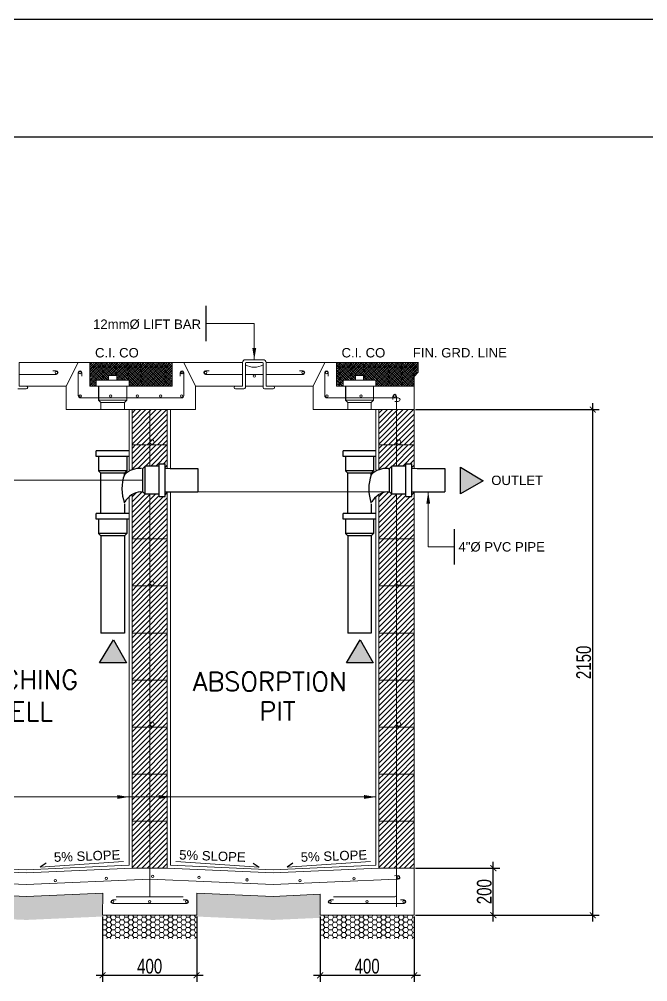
# Model space of a CAD drawing. Header units: millimetres. Extents: x -248340 to 456025, y 261499 to 1049645.
# Drawn here: x 308460 to 319156, y 478032 to 494404 of the extents above; entities that cross this region are included whole.
import ezdxf

# ---------------------------------------------------------------- set-up
doc = ezdxf.new("R2010")
doc.units = ezdxf.units.MM
doc.header["$LTSCALE"] = 8
doc.header["$MEASUREMENT"] = 0
doc.header["$PDMODE"] = 3
doc.header["$PDSIZE"] = 0.3125
doc.layers.get('0').update_dxf_attribs({"linetype": 'CONTINUOUS'})
doc.layers.get('DEFPOINTS').update_dxf_attribs({"color": 8, "linetype": 'CONTINUOUS'})
doc.layers.add('10. Rebar', color=10, linetype='CONTINUOUS', lineweight=25)
doc.layers.add('DIM', color=2, linetype='CONTINUOUS', lineweight=25)
doc.layers.add('line', color=7, linetype='CONTINUOUS')
doc.layers.add('TEXT', color=2, linetype='CONTINUOUS')
doc.layers.add('mv', color=30, linetype='CONTINUOUS', plot=False)
doc.styles.add('20SCALE@175CL', font='romans.shx', dxfattribs={"height": 0.08})
doc.styles.add('20scale@80cl', font='arial.ttf', dxfattribs={"height": 0.04})
doc.styles.add('EN-SCL-DIM', font='swisscl.ttf')
doc.styles.add('minnie1', font='ARIALN.TTF', dxfattribs={"height": 150})
doc.dimstyles.new('minnie1', dxfattribs={"dimtxt": 150, "dimasz": 200, "dimexe": 100, "dimexo": 100, "dimgap": 100, "dimtad": 1, "dimtoh": 1, "dimdec": 0, "dimzin": 1, "dimdsep": 32, "dimtxsty": 'minnie1', "dimblk": 'SMALL', "dimcen": 50, "dimclrd": 8, "dimclre": 8, "dimclrt": 256, "dimadec": 0, "dimazin": 0, "dimtfac": 1, "dimtdec": 0, "dimtix": 1, "dimtmove": 0, "dimatfit": 3, "dimfxl": 1, "dimlwd": 9, "dimlwe": 9, "dimarcsym": 0})
doc.dimstyles.new('SC50', dxfattribs={"dimscale": 0.5, "dimtxt": 250, "dimasz": 200, "dimexe": 220, "dimexo": 50, "dimgap": 50, "dimtad": 1, "dimdec": 0, "dimrnd": 1, "dimzin": 0, "dimdsep": 46, "dimlunit": 6, "dimtxsty": 'EN-SCL-DIM', "dimblk": 'ARCHTICK', "dimcen": 100, "dimdle": 220, "dimclrd": 1, "dimclre": 1, "dimclrt": 3, "dimadec": 0, "dimazin": 0, "dimtfac": 1, "dimtdec": 0, "dimtofl": 0, "dimtmove": 0, "dimatfit": 3, "dimldrblk": 'OPEN90', "dimfxl": 1, "dimtolj": 1, "dimtzin": 0, "dimarcsym": 1})
pattern_1 = [(45, (280241.974, 442239.7), (7e-15, 88.38835), [62.5, -62.5]), (45, (280225.4, 442256.274), (7e-15, 88.38835), [62.5, -62.5]), (45, (280208.83, 442272.847), (7e-15, 88.38835), [62.5, -62.5]), (135, (280208.83, 442283.895), (-88.38835, 7e-15), [62.5, -62.5]), (135, (280225.4, 442300.47), (-88.38835, 7e-15), [62.5, -62.5]), (135, (280241.974, 442317.04), (-88.38835, 7e-15), [62.5, -62.5])]

# ---------------------------------------------------------------- blocks, each defined once
blk = doc.blocks.new('_Small')
at = {"color": 0, "lineweight": -2}
blk.add_circle((0, 0), 0.25, dxfattribs=at)
blk = doc.blocks.new('_ArchTick')
at = {"color": 0, "linetype": 'ByBlock', "const_width": 0.15}
blk.add_lwpolyline([(-0.5, -0.5), (0.5, 0.5)], dxfattribs=at)
blk = doc.blocks.new('*D956')
at = {"layer": 'DEFPOINTS', "color": 0, "lineweight": 30, "ltscale": 1.25, "transparency": 16777216}
for p in [(309879, 479164), (311479, 479164), (311479, 478142)]:
    blk.add_point(p, dxfattribs=at)
at = {"layer": 'DIM', "color": 1, "lineweight": -2, "ltscale": 1.25, "transparency": 16777216}
for p, q in [((309879, 479139), (309879, 478032)), ((311479, 479139), (311479, 478032)), ((309769, 478142), (311589, 478142))]:
    blk.add_line(p, q, dxfattribs=at)
at = {"layer": 'DIM', "color": 1, "lineweight": -2, "ltscale": 1.25, "transparency": 16777216, "xscale": 100, "yscale": 100, "zscale": 100, "rotation": 180}
blk.add_blockref('_ArchTick', (309879, 478142), dxfattribs=at)
at = {"layer": 'DIM', "color": 1, "lineweight": -2, "ltscale": 1.25, "transparency": 16777216, "xscale": 100, "yscale": 100, "zscale": 100}
blk.add_blockref('_ArchTick', (311479, 478142), dxfattribs=at)
at = {"layer": 'DIM', "color": 3, "ltscale": 1.25, "transparency": 16777216, "insert": (310679, 478295), "char_height": 125, "attachment_point": 5, "style": 'EN-SCL-DIM'}
blk.add_mtext('\\A1;{\\H2x;400}', dxfattribs=at)
blk = doc.blocks.new('_Open90')
at = {"color": 0, "linetype": 'ByBlock', "lineweight": -2}
for p, q in [((0, 0), (-1, 0)), ((-0.5, 0.5), (0, 0)), ((0, 0), (-0.5, -0.5))]:
    blk.add_line(p, q, dxfattribs=at)
blk = doc.blocks.new('*D957')
at = {"layer": 'DEFPOINTS', "color": 0, "lineweight": 30, "ltscale": 1.25, "transparency": 16777216}
for p in [(313580, 479164), (315180, 479164), (315180, 478142)]:
    blk.add_point(p, dxfattribs=at)
at = {"layer": 'DIM', "color": 1, "lineweight": -2, "ltscale": 1.25, "transparency": 16777216}
for p, q in [((313580, 479139), (313580, 478032)), ((315180, 479139), (315180, 478032)), ((313470, 478142), (315290, 478142))]:
    blk.add_line(p, q, dxfattribs=at)
at = {"layer": 'DIM', "color": 1, "lineweight": -2, "ltscale": 1.25, "transparency": 16777216, "xscale": 100, "yscale": 100, "zscale": 100, "rotation": 180}
blk.add_blockref('_ArchTick', (313580, 478142), dxfattribs=at)
at = {"layer": 'DIM', "color": 1, "lineweight": -2, "ltscale": 1.25, "transparency": 16777216, "xscale": 100, "yscale": 100, "zscale": 100}
blk.add_blockref('_ArchTick', (315180, 478142), dxfattribs=at)
at = {"layer": 'DIM', "color": 3, "ltscale": 1.25, "transparency": 16777216, "insert": (314380, 478295), "char_height": 125, "attachment_point": 5, "style": 'EN-SCL-DIM'}
blk.add_mtext('\\A1;{\\H2x;400}', dxfattribs=at)
blk = doc.blocks.new('*D966')
at = {"layer": 'DEFPOINTS', "color": 0, "lineweight": 30, "ltscale": 1.25, "transparency": 16777216}
for p in [(315180, 479964), (316527, 479964), (315180, 479164)]:
    blk.add_point(p, dxfattribs=at)
at = {"layer": 'DIM', "color": 1, "lineweight": -2, "ltscale": 1.25, "transparency": 16777216}
for p, q in [((316527, 479054), (316527, 480074)), ((315205, 479964), (316637, 479964)), ((315205, 479164), (316637, 479164))]:
    blk.add_line(p, q, dxfattribs=at)
at = {"layer": 'DIM', "color": 1, "lineweight": -2, "ltscale": 1.25, "transparency": 16777216, "xscale": 100, "yscale": 100, "zscale": 100}
for p, rotation in [((316527, 479964), 90), ((316527, 479164), 270)]:
    blk.add_blockref('_ArchTick', p, dxfattribs=dict(at, rotation=rotation))
at = {"layer": 'DIM', "color": 3, "ltscale": 1.25, "transparency": 16777216, "insert": (316374, 479564), "char_height": 125, "attachment_point": 5, "rotation": 90, "style": 'EN-SCL-DIM'}
blk.add_mtext('\\A1;{\\H2x;200}', dxfattribs=at)
blk = doc.blocks.new('*D958')
at = {"layer": 'DEFPOINTS', "color": 0, "lineweight": 30, "ltscale": 1.25, "transparency": 16777216}
for p in [(315180, 487764), (318219, 487764), (315180, 479164)]:
    blk.add_point(p, dxfattribs=at)
at = {"layer": 'DIM', "color": 1, "lineweight": -2, "ltscale": 1.25, "transparency": 16777216}
for p, q in [((315205, 487764), (318329, 487764)), ((318219, 479054), (318219, 487874)), ((315205, 479164), (318329, 479164))]:
    blk.add_line(p, q, dxfattribs=at)
at = {"layer": 'DIM', "color": 1, "lineweight": -2, "ltscale": 1.25, "transparency": 16777216, "xscale": 100, "yscale": 100, "zscale": 100}
for p, rotation in [((318219, 487764), 90), ((318219, 479164), 270)]:
    blk.add_blockref('_ArchTick', p, dxfattribs=dict(at, rotation=rotation))
at = {"layer": 'DIM', "color": 3, "ltscale": 1.25, "transparency": 16777216, "insert": (318066, 483464), "char_height": 125, "attachment_point": 5, "rotation": 90, "style": 'EN-SCL-DIM'}
blk.add_mtext('\\A1;{\\H2x;2150}', dxfattribs=at)

msp = doc.modelspace()

# ---------------------------------------------------------------- hatches: boundary and pattern name
at = {"lineweight": 9, "ltscale": 750}
h = msp.add_hatch(dxfattribs=at)
h.set_pattern_fill('EARTH', color=8, scale=250, angle=45)
h.set_pattern_definition(pattern_1)
h.paths.add_polyline_path([(311059.605, 488563.989), (309659.605, 488563.989), (309659.605, 488163.989), (309769.605, 488163.989), (309769.605, 488263.989), (309979.605, 488263.989), (309979.605, 488343.989), (310119.605, 488343.989), (310119.605, 488263.989), (310329.605, 488263.989), (310329.605, 488163.989), (311059.605, 488163.989)])
h = msp.add_hatch(dxfattribs=at)
h.set_pattern_fill('EARTH', color=8, scale=250, angle=45)
h.set_pattern_definition(pattern_1)
h.paths.add_polyline_path([(315179.605, 488327.916), (315246.179, 488402.468), (315246.179, 488563.989), (313859.605, 488563.989), (313859.605, 488163.989), (313969.605, 488163.989), (313969.605, 488263.989), (314179.605, 488263.989), (314179.605, 488343.989), (314319.605, 488343.989), (314319.605, 488263.989), (314529.605, 488263.989), (314529.605, 488163.989), (315179.605, 488163.989)])
h = msp.add_hatch(dxfattribs=at)
h.set_pattern_fill('ANSI31', color=8, scale=500)
h.set_pattern_definition([(45, (-489245.7, 823516.18), (-44.194174, 44.194174), [])])
h.paths.add_polyline_path([(310979.605, 487763.989), (310379.605, 487763.989), (310379.605, 487163.989), (310979.605, 487163.989)])
h = msp.add_hatch(dxfattribs=at)
h.set_pattern_fill('ANSI31', color=8, scale=500)
h.set_pattern_definition([(45, (-485045.7, 823516.18), (-44.194174, 44.194174), [])])
h.paths.add_polyline_path([(315179.605, 487763.989), (314579.605, 487763.989), (314579.605, 487163.989), (315179.605, 487163.989)])
h = msp.add_hatch(dxfattribs=at)
h.set_pattern_fill('ANSI31', color=8, scale=500)
h.set_pattern_definition([(45, (-489245.7, 822916.18), (-44.194174, 44.194174), [])])
edge = h.paths.add_edge_path()
edge.add_arc((310513.255, 486390.015), 374.948, 85.8687742, 110.8823641)
edge.add_line((310379.605, 486740.334), (310379.605, 487163.989))
edge.add_line((310379.605, 487163.989), (310979.605, 487163.989))
edge.add_line((310979.605, 487163.989), (310979.605, 486763.989))
edge.add_line((310979.605, 486763.989), (310940.267, 486763.989))
edge.add_line((310940.267, 486763.989), (310940.267, 486843.989))
edge.add_line((310940.267, 486843.989), (310840.267, 486843.989))
edge.add_line((310840.267, 486843.989), (310840.267, 486803.989))
edge.add_line((310840.267, 486803.989), (310600.267, 486803.989))
edge.add_line((310600.267, 486803.989), (310560.267, 486763.989))
edge.add_line((310560.267, 486763.989), (310540.267, 486763.989))
h = msp.add_hatch(dxfattribs=at)
h.set_pattern_fill('ANSI31', color=8, scale=500)
h.set_pattern_definition([(45, (-485045.7, 822916.18), (-44.194174, 44.194174), [])])
edge = h.paths.add_edge_path()
edge.add_arc((314713.255, 486390.015), 374.948, 85.8687742, 110.8823641)
edge.add_line((314579.605, 486740.334), (314579.605, 487163.989))
edge.add_line((314579.605, 487163.989), (315179.605, 487163.989))
edge.add_line((315179.605, 487163.989), (315179.605, 486763.989))
edge.add_line((315179.605, 486763.989), (315140.267, 486763.989))
edge.add_line((315140.267, 486763.989), (315140.267, 486843.989))
edge.add_line((315140.267, 486843.989), (315040.267, 486843.989))
edge.add_line((315040.267, 486843.989), (315040.267, 486803.989))
edge.add_line((315040.267, 486803.989), (314800.267, 486803.989))
edge.add_line((314800.267, 486803.989), (314760.267, 486763.989))
edge.add_line((314760.267, 486763.989), (314740.267, 486763.989))
at = {"ltscale": 1.25}
h = msp.add_hatch(color=5, dxfattribs=at)
h.dxf.hatch_style = 1
h.paths.add_polyline_path([(316357.012, 486551.589), (315967.006, 486785.566), (315967.006, 486328.776)])
at = {"lineweight": 9, "ltscale": 750}
h = msp.add_hatch(dxfattribs=at)
h.set_pattern_fill('ANSI31', color=8, scale=500)
h.set_pattern_definition([(45, (-489245.7, 821916.18), (-44.194174, 44.194174), [])])
edge = h.paths.add_edge_path()
edge.add_arc((310548.866, 486035.785), 329.201, 94.4619785, 120.9411819)
edge.add_line((310379.605, 486318.14), (310379.605, 485563.989))
edge.add_line((310379.605, 485563.989), (310979.605, 485563.989))
edge.add_line((310979.605, 485563.989), (310979.605, 486363.989))
edge.add_line((310979.605, 486363.989), (310940.267, 486363.989))
edge.add_line((310940.267, 486363.989), (310940.267, 486283.989))
edge.add_line((310940.267, 486283.989), (310840.267, 486283.989))
edge.add_line((310840.267, 486283.989), (310840.267, 486323.989))
edge.add_line((310840.267, 486323.989), (310600.267, 486323.989))
edge.add_line((310600.267, 486323.989), (310600.267, 486363.989))
edge.add_line((310600.267, 486363.989), (310523.255, 486363.989))
h = msp.add_hatch(dxfattribs=at)
h.set_pattern_fill('ANSI31', color=8, scale=500)
h.set_pattern_definition([(45, (-485045.7, 821916.18), (-44.194174, 44.194174), [])])
edge = h.paths.add_edge_path()
edge.add_arc((314748.866, 486035.785), 329.201, 94.4619785, 120.9411819)
edge.add_line((314579.605, 486318.14), (314579.605, 485563.989))
edge.add_line((314579.605, 485563.989), (315179.605, 485563.989))
edge.add_line((315179.605, 485563.989), (315179.605, 486363.989))
edge.add_line((315179.605, 486363.989), (315140.267, 486363.989))
edge.add_line((315140.267, 486363.989), (315140.267, 486283.989))
edge.add_line((315140.267, 486283.989), (315040.267, 486283.989))
edge.add_line((315040.267, 486283.989), (315040.267, 486323.989))
edge.add_line((315040.267, 486323.989), (314800.267, 486323.989))
edge.add_line((314800.267, 486323.989), (314800.267, 486363.989))
edge.add_line((314800.267, 486363.989), (314723.255, 486363.989))
h = msp.add_hatch(dxfattribs=at)
h.set_pattern_fill('ANSI31', color=8, scale=500)
h.set_pattern_definition([(45, (-489245.7, 821116.18), (-44.194174, 44.194174), [])])
h.paths.add_polyline_path([(310979.605, 485563.989), (310379.605, 485563.989), (310379.605, 484763.989), (310979.605, 484763.989)])
h = msp.add_hatch(dxfattribs=at)
h.set_pattern_fill('ANSI31', color=8, scale=500)
h.set_pattern_definition([(45, (-485045.7, 821116.18), (-44.194174, 44.194174), [])])
h.paths.add_polyline_path([(315179.605, 485563.989), (314579.605, 485563.989), (314579.605, 484763.989), (315179.605, 484763.989)])
h = msp.add_hatch(dxfattribs=at)
h.set_pattern_fill('ANSI31', color=8, scale=500)
h.set_pattern_definition([(45, (-489245.7, 820316.18), (-44.194174, 44.194174), [])])
h.paths.add_polyline_path([(310979.605, 484763.989), (310379.605, 484763.989), (310379.605, 483963.989), (310979.605, 483963.989)])
h = msp.add_hatch(dxfattribs=at)
h.set_pattern_fill('ANSI31', color=8, scale=500)
h.set_pattern_definition([(45, (-485045.7, 820316.18), (-44.194174, 44.194174), [])])
h.paths.add_polyline_path([(315179.605, 484763.989), (314579.605, 484763.989), (314579.605, 483963.989), (315179.605, 483963.989)])
at = {"ltscale": 1.25}
h = msp.add_hatch(color=5, dxfattribs=at)
h.dxf.hatch_style = 1
h.paths.add_polyline_path([(310061.662, 483847.133), (309827.685, 483457.127), (310284.475, 483457.127)])
at = {"lineweight": 9, "ltscale": 750}
h = msp.add_hatch(dxfattribs=at)
h.set_pattern_fill('ANSI31', color=8, scale=500)
h.set_pattern_definition([(45, (-489245.7, 819516.18), (-44.194174, 44.194174), [])])
h.paths.add_polyline_path([(310979.605, 483963.989), (310379.605, 483963.989), (310379.605, 483163.989), (310979.605, 483163.989)])
at = {"ltscale": 1.25}
h = msp.add_hatch(color=5, dxfattribs=at)
h.dxf.hatch_style = 1
h.paths.add_polyline_path([(314261.662, 483847.133), (314027.685, 483457.127), (314484.475, 483457.127)])
at = {"lineweight": 9, "ltscale": 750}
h = msp.add_hatch(dxfattribs=at)
h.set_pattern_fill('ANSI31', color=8, scale=500)
h.set_pattern_definition([(45, (-485045.7, 819516.18), (-44.194174, 44.194174), [])])
h.paths.add_polyline_path([(315179.605, 483963.989), (314579.605, 483963.989), (314579.605, 483163.989), (315179.605, 483163.989)])
h = msp.add_hatch(dxfattribs=at)
h.set_pattern_fill('ANSI31', color=8, scale=500)
h.set_pattern_definition([(45, (-489245.7, 818716.18), (-44.194174, 44.194174), [])])
h.paths.add_polyline_path([(310979.605, 483163.989), (310379.605, 483163.989), (310379.605, 482363.989), (310979.605, 482363.989)])
h = msp.add_hatch(dxfattribs=at)
h.set_pattern_fill('ANSI31', color=8, scale=500)
h.set_pattern_definition([(45, (-485045.7, 818716.18), (-44.194174, 44.194174), [])])
h.paths.add_polyline_path([(315179.605, 483163.989), (314579.605, 483163.989), (314579.605, 482363.989), (315179.605, 482363.989)])
h = msp.add_hatch(dxfattribs=at)
h.set_pattern_fill('ANSI31', color=8, scale=500)
h.set_pattern_definition([(45, (-489245.7, 817916.18), (-44.194174, 44.194174), [])])
h.paths.add_polyline_path([(310979.605, 482363.989), (310379.605, 482363.989), (310379.605, 481563.989), (310979.605, 481563.989)])
h = msp.add_hatch(dxfattribs=at)
h.set_pattern_fill('ANSI31', color=8, scale=500)
h.set_pattern_definition([(45, (-485045.7, 817916.18), (-44.194174, 44.194174), [])])
h.paths.add_polyline_path([(315179.605, 482363.989), (314579.605, 482363.989), (314579.605, 481563.989), (315179.605, 481563.989)])
h = msp.add_hatch(dxfattribs=at)
h.set_pattern_fill('ANSI31', color=8, scale=500)
h.set_pattern_definition([(45, (-489245.7, 817116.18), (-44.194174, 44.194174), [])])
h.paths.add_polyline_path([(310979.605, 481563.989), (310379.605, 481563.989), (310379.605, 480763.989), (310979.605, 480763.989)])
h = msp.add_hatch(dxfattribs=at)
h.set_pattern_fill('ANSI31', color=8, scale=500)
h.set_pattern_definition([(45, (-485045.7, 817116.18), (-44.194174, 44.194174), [])])
h.paths.add_polyline_path([(315179.605, 481563.989), (314579.605, 481563.989), (314579.605, 480763.989), (315179.605, 480763.989)])
h = msp.add_hatch(dxfattribs=at)
h.set_pattern_fill('ANSI31', color=8, scale=500)
h.set_pattern_definition([(45, (-489245.7, 816316.18), (-44.194174, 44.194174), [])])
h.paths.add_polyline_path([(310979.605, 480763.989), (310379.605, 480763.989), (310379.605, 479963.989), (310979.605, 479963.989)])
h = msp.add_hatch(dxfattribs=at)
h.set_pattern_fill('ANSI31', color=8, scale=500)
h.set_pattern_definition([(45, (-485045.7, 816316.18), (-44.194174, 44.194174), [])])
h.paths.add_polyline_path([(315179.605, 480763.989), (314579.605, 480763.989), (314579.605, 479963.989), (315179.605, 479963.989)])
h = msp.add_hatch(dxfattribs=at)
h.set_pattern_fill('HONEY', color=8, scale=400)
h.set_pattern_definition([(0, (-494666.284, 816316.182), (75, 43.3012702), [50, -100]), (120, (-494666.284, 816316.182), (-75, 43.3012702), [50, -100]), (60, (-494666.284, 816316.182), (2e-14, 86.6025404), [-100, 50])])
h.paths.add_polyline_path([(305679.605, 479550.513), (303179.605, 479483.846), (301179.605, 479537.18), (301179.605, 479137.038), (303179.605, 479083.704), (305679.605, 479150.371)])
h.paths.add_polyline_path([(309879.605, 479541.372), (308579.605, 479483.594), (307279.605, 479541.372), (307279.605, 479140.977), (308579.605, 479083.199), (309878.662, 479140.935)])
h.paths.add_polyline_path([(313579.605, 479519.149), (312779.605, 479483.594), (311479.605, 479541.372), (311479.605, 479140.977), (312779.605, 479083.199), (313579.605, 479118.754)])
h = msp.add_hatch(dxfattribs=at)
h.set_pattern_fill('HONEY', color=8, scale=400)
h.set_pattern_definition([(0, (-484366.284, 816316.182), (75, 43.3012702), [50, -100]), (120, (-484366.284, 816316.182), (-75, 43.3012702), [50, -100]), (60, (-484366.284, 816316.182), (2e-14, 86.6025404), [-100, 50])])
h.paths.add_polyline_path([(311479.605, 479163.989), (309879.605, 479163.989), (309879.605, 478763.989), (311479.605, 478763.989)])
h = msp.add_hatch(dxfattribs=at)
h.set_pattern_fill('HONEY', color=8, scale=400)
h.set_pattern_definition([(0, (-480666.284, 816316.182), (75, 43.3012702), [50, -100]), (120, (-480666.284, 816316.182), (-75, 43.3012702), [50, -100]), (60, (-480666.284, 816316.182), (2e-14, 86.6025404), [-100, 50])])
h.paths.add_polyline_path([(315179.605, 479163.989), (313579.605, 479163.989), (313579.605, 478763.989), (315179.605, 478763.989)])

# ---------------------------------------------------------------- linework, layer by layer
at = {"color": 7, "lineweight": 13, "ltscale": 750}
for p, q in [((308459.605, 488563.989), (308459.605, 488163.989)), ((312259.605, 488563.989), (312259.605, 488163.989)), ((312307.605, 488611.989), (312611.605, 488611.989)), ((312307.605, 488551.989), (312307.605, 488139.989)), ((312319.605, 488563.989), (312599.605, 488563.989)), ((312611.605, 488551.989), (312611.605, 488139.989)), ((312659.605, 488563.989), (312659.605, 488163.989)), ((308435.605, 488115.989), (308579.605, 488115.989)), ((308459.605, 488163.989), (308579.605, 488163.989)), ((312139.605, 488163.989), (312259.605, 488163.989)), ((312139.605, 488115.989), (312283.605, 488115.989)), ((312307.605, 488163.989), (312611.605, 488163.989)), ((312635.605, 488115.989), (312779.605, 488115.989)), ((312659.605, 488163.989), (312779.605, 488163.989)), ((310327.605, 486740.334), (310327.605, 487763.989)), ((310379.605, 487763.989), (310979.605, 487763.989)), ((311031.605, 486763.989), (311031.605, 487763.989)), ((314527.605, 486740.334), (314527.605, 487763.989)), ((314579.605, 487763.989), (315179.605, 487763.989)), ((310379.605, 487163.989), (310979.605, 487163.989)), ((314579.605, 487163.989), (315179.605, 487163.989)), ((310379.605, 485563.989), (310979.605, 485563.989)), ((314579.605, 485563.989), (315179.605, 485563.989)), ((310379.605, 484763.989), (310979.605, 484763.989)), ((314579.605, 484763.989), (315179.605, 484763.989)), ((310379.605, 483963.989), (310979.605, 483963.989)), ((314579.605, 483963.989), (315179.605, 483963.989)), ((310379.605, 483163.989), (310979.605, 483163.989)), ((314579.605, 483163.989), (315179.605, 483163.989)), ((310379.605, 482363.989), (310979.605, 482363.989)), ((314579.605, 482363.989), (315179.605, 482363.989)), ((310379.605, 481563.989), (310979.605, 481563.989)), ((314579.605, 481563.989), (315179.605, 481563.989)), ((310379.605, 480763.989), (310979.605, 480763.989)), ((314579.605, 480763.989), (315179.605, 480763.989))]:
    msp.add_line(p, q, dxfattribs=at)
at = {"color": 1, "lineweight": 20, "ltscale": 750}
for p, q in [((309659.605, 488563.989), (311059.605, 488563.989)), ((313859.605, 488563.989), (315254.369, 488563.989)), ((312307.605, 488163.989), (312611.605, 488163.989)), ((315179.605, 486763.989), (315179.605, 488163.989)), ((310379.605, 486740.334), (310379.605, 487763.989)), ((310979.605, 486763.989), (310979.605, 487763.989)), ((314579.605, 486740.334), (314579.605, 487763.989)), ((307299.605, 486563.989), (310560.267, 486563.989)), ((310379.605, 479963.989), (310379.605, 486318.14)), ((310979.605, 479963.989), (310979.605, 486363.989)), ((311499.605, 486363.989), (314750.267, 486363.989)), ((314579.605, 479963.989), (314579.605, 486318.14)), ((315179.605, 479163.989), (315179.605, 486363.989)), ((310379.605, 479963.989), (310979.605, 479963.989)), ((314579.605, 479963.989), (315179.605, 479963.989)), ((307279.605, 479541.372), (308579.605, 479483.594)), ((308579.605, 479483.594), (309879.605, 479541.372)), ((309879.605, 479541.372), (309878.716, 479163.989)), ((311479.605, 479163.989), (311479.605, 479541.372)), ((311479.605, 479541.372), (312779.605, 479483.594)), ((312779.605, 479483.594), (313579.605, 479519.149)), ((313579.605, 479519.149), (313579.605, 479163.989)), ((309878.716, 479163.989), (311479.605, 479163.989)), ((313579.605, 479163.989), (315179.605, 479163.989))]:
    msp.add_line(p, q, dxfattribs=at)
at = {"color": 1, "ltscale": 1.25}
for p, q in [((309769.605, 486963.989), (309769.605, 487063.989)), ((310329.605, 487063.989), (309769.605, 487063.989)), ((310329.605, 486963.989), (309769.605, 486963.989)), ((309809.605, 486963.989), (309809.605, 486723.989)), ((310289.605, 486963.989), (310289.605, 486723.989)), ((313969.605, 486963.989), (313969.605, 487063.989)), ((314529.605, 487063.989), (313969.605, 487063.989)), ((314529.605, 486963.989), (313969.605, 486963.989)), ((314009.605, 486963.989), (314009.605, 486723.989)), ((314489.605, 486963.989), (314489.605, 486723.989)), ((310600.267, 486803.989), (310560.267, 486763.989)), ((310560.267, 486363.989), (310560.267, 486763.989)), ((310600.267, 486323.989), (310600.267, 486803.989)), ((310840.267, 486803.989), (310600.267, 486803.989)), ((310840.267, 486283.989), (310840.267, 486843.989)), ((310840.267, 486843.989), (310940.267, 486843.989)), ((310940.267, 486283.989), (310940.267, 486843.989)), ((311029.605, 486763.989), (311499.605, 486763.989)), ((311499.605, 486763.989), (311499.605, 486363.989)), ((314740.267, 486763.989), (314760.267, 486763.989)), ((314800.267, 486803.989), (314760.267, 486763.989)), ((314760.267, 486363.989), (314760.267, 486763.989)), ((314800.267, 486323.989), (314800.267, 486803.989)), ((315040.267, 486803.989), (314800.267, 486803.989)), ((315040.267, 486283.989), (315040.267, 486843.989)), ((315040.267, 486843.989), (315140.267, 486843.989)), ((315140.267, 486283.989), (315140.267, 486843.989)), ((315229.605, 486763.989), (315699.605, 486763.989)), ((315699.605, 486763.989), (315699.605, 486363.989)), ((315967.006, 486785.566), (316357.012, 486551.589)), ((315967.006, 486328.776), (315967.006, 486785.566)), ((309809.605, 486723.989), (309849.605, 486683.989)), ((310289.605, 486723.989), (309809.605, 486723.989)), ((310249.605, 486683.989), (309849.605, 486683.989)), ((309849.605, 485997.77), (309849.605, 486683.989)), ((310289.605, 486723.989), (310249.605, 486683.989)), ((310249.605, 486656.613), (310249.605, 486683.989)), ((314009.605, 486723.989), (314049.605, 486683.989)), ((314489.605, 486723.989), (314009.605, 486723.989)), ((314449.605, 486683.989), (314049.605, 486683.989)), ((314049.605, 485997.77), (314049.605, 486683.989)), ((314489.605, 486723.989), (314449.605, 486683.989)), ((314449.605, 486656.613), (314449.605, 486683.989)), ((316357.012, 486551.589), (315967.006, 486328.776)), ((310523.255, 486363.989), (310560.267, 486363.989)), ((310540.267, 486363.989), (310560.267, 486363.989)), ((310600.267, 486323.989), (310560.267, 486363.989)), ((310840.267, 486323.989), (310600.267, 486323.989)), ((310840.267, 486283.989), (310940.267, 486283.989)), ((310940.267, 486363.989), (311499.605, 486363.989)), ((314723.255, 486363.989), (314760.267, 486363.989)), ((314740.267, 486363.989), (314760.267, 486363.989)), ((314800.267, 486323.989), (314760.267, 486363.989)), ((315040.267, 486323.989), (314800.267, 486323.989)), ((315040.267, 486283.989), (315140.267, 486283.989)), ((315140.267, 486363.989), (315699.605, 486363.989)), ((310249.605, 486154.215), (310249.605, 485997.77)), ((314449.605, 486154.215), (314449.605, 485997.77)), ((309769.605, 485897.77), (309769.605, 485997.77)), ((310329.605, 485997.77), (309769.605, 485997.77)), ((313969.605, 485897.77), (313969.605, 485997.77)), ((314529.605, 485997.77), (313969.605, 485997.77)), ((310329.605, 485897.77), (309769.605, 485897.77)), ((309809.605, 485897.77), (309809.605, 485657.77)), ((310289.605, 485897.77), (310289.605, 485657.77)), ((310289.605, 485897.77), (310289.605, 485657.77)), ((314529.605, 485897.77), (313969.605, 485897.77)), ((314009.605, 485897.77), (314009.605, 485657.77)), ((314489.605, 485897.77), (314489.605, 485657.77)), ((314489.605, 485897.77), (314489.605, 485657.77)), ((309809.605, 485657.77), (309849.605, 485617.77)), ((310289.605, 485657.77), (309809.605, 485657.77)), ((310249.605, 485617.77), (309849.605, 485617.77)), ((309849.605, 485617.77), (309849.605, 483963.989)), ((310289.605, 485657.77), (310249.605, 485617.77)), ((310249.605, 485617.77), (310249.605, 483963.989)), ((314009.605, 485657.77), (314049.605, 485617.77)), ((314489.605, 485657.77), (314009.605, 485657.77)), ((314449.605, 485617.77), (314049.605, 485617.77)), ((314049.605, 485617.77), (314049.605, 483963.989)), ((314489.605, 485657.77), (314449.605, 485617.77)), ((314449.605, 485617.77), (314449.605, 483963.989)), ((309827.685, 483457.127), (310061.662, 483847.133)), ((310249.605, 483963.989), (309849.605, 483963.989)), ((310061.662, 483847.133), (310284.475, 483457.127)), ((314027.685, 483457.127), (314261.662, 483847.133)), ((314449.605, 483963.989), (314049.605, 483963.989)), ((314261.662, 483847.133), (314484.475, 483457.127)), ((310284.475, 483457.127), (309827.685, 483457.127)), ((314484.475, 483457.127), (314027.685, 483457.127))]:
    msp.add_line(p, q, dxfattribs=at)
at = {"color": 1, "lineweight": 20, "ltscale": 750}
for points in [[(308579.605, 488163.989), (309259.605, 488163.989), (309459.605, 488563.989), (308459.605, 488563.989)], [(309659.605, 488163.989), (309659.605, 488563.989), (309459.605, 488563.989), (309259.605, 488163.989), (309259.605, 487763.989), (311459.605, 487763.989), (311459.605, 488163.989), (311259.605, 488563.989), (311059.605, 488563.989), (311059.605, 488163.989), (309659.605, 488163.989)], [(311259.605, 488563.989), (311459.605, 488163.989), (312139.605, 488163.989)], [(312259.605, 488563.989), (311259.605, 488563.989)], [(313459.605, 488163.989), (312779.605, 488163.989), (313459.605, 488163.989), (313659.605, 488563.989), (312659.605, 488563.989)], [(313859.605, 488163.989), (313859.605, 488563.989), (313659.605, 488563.989), (313459.605, 488163.989), (313459.605, 487763.989), (315179.605, 487763.989), (315179.605, 488163.989), (313859.605, 488163.989)], [(306779.605, 479963.989), (308579.605, 479883.989), (310379.605, 479963.989)], [(310979.605, 479963.989), (312779.605, 479883.989), (314579.605, 479963.989)]]:
    msp.add_lwpolyline(points, dxfattribs=at)
at = {"color": 8, "lineweight": 9, "ltscale": 750}
msp.add_lwpolyline([(315246.179, 488563.989), (315246.179, 488402.468), (315179.605, 488327.916), (315179.605, 488164.806)], dxfattribs=at)
at = {"color": 7, "lineweight": 13, "ltscale": 750}
for points in [[(306831.605, 486563.989), (306831.605, 480013.729), (308579.605, 479936.04), (310327.605, 480013.729), (310327.605, 486279.541)], [(311031.605, 486363.989), (311031.605, 480013.729), (312779.605, 479936.04), (314527.605, 480013.729), (314527.605, 486279.541)]]:
    msp.add_lwpolyline(points, dxfattribs=at)
for centre, radius, start, end in [((312307.605, 488563.989), 48, 90, 180), ((312319.605, 488551.989), 12, 90, 180), ((312599.605, 488551.989), 12, 0, 90), ((312611.605, 488563.989), 48, 0, 90), ((308579.605, 488139.989), 24, 270, 90), ((312139.605, 488139.989), 24, 90, 270), ((312283.605, 488139.989), 24, 270, 0), ((312635.605, 488139.989), 24, 180, 270), ((312779.605, 488139.989), 24, 270, 90)]:
    msp.add_arc(centre, radius, start, end, dxfattribs=at)
at = {"color": 1, "lineweight": 20, "ltscale": 750}
msp.add_arc((312459.605, 488773.989), 290, 238.3897727, 301.6102273, dxfattribs=at)
at = {"color": 1, "ltscale": 1.25}
for centre, radius, start, end in [((310513.255, 486390.015), 374.948, 85.8687742, 134.6815249), ((314713.255, 486390.015), 374.948, 85.8687742, 134.6815249), ((310933.711, 486418.676), 725.596, 160.8574893, 199.721663), ((315133.711, 486418.676), 725.596, 160.8574893, 199.721663), ((310548.866, 486035.785), 329.201, 94.4619785, 151.6251355), ((314748.866, 486035.785), 329.201, 94.4619785, 151.6251355)]:
    msp.add_arc(centre, radius, start, end, dxfattribs=at)
at = {"layer": '10. Rebar'}
for p, q in [((311635.324, 489527.766), (311635.324, 488926.139)), ((315859.29, 485730.04), (315859.29, 485128.413))]:
    msp.add_line(p, q, dxfattribs=at)
at = {"layer": 'line', "color": 30, "lineweight": 13}
for p, q in [((309769.605, 488163.989), (309769.605, 488263.989)), ((309769.605, 488263.989), (310329.605, 488263.989)), ((310329.605, 488163.989), (310329.605, 488263.989)), ((313969.605, 488163.989), (313969.605, 488263.989)), ((313969.605, 488263.989), (314529.605, 488263.989)), ((314529.605, 488163.989), (314529.605, 488263.989)), ((309769.605, 488163.989), (310329.605, 488163.989)), ((309809.605, 488163.989), (309809.605, 487923.989)), ((310289.605, 488163.989), (310289.605, 487923.989)), ((313969.605, 488163.989), (314529.605, 488163.989)), ((314009.605, 488163.989), (314009.605, 487923.989)), ((314489.605, 488163.989), (314489.605, 487923.989)), ((309809.605, 487923.989), (309849.605, 487883.989)), ((309809.605, 487923.989), (310289.605, 487923.989)), ((310289.605, 487923.989), (310249.605, 487883.989)), ((314009.605, 487923.989), (314049.605, 487883.989)), ((314009.605, 487923.989), (314489.605, 487923.989)), ((314489.605, 487923.989), (314449.605, 487883.989)), ((309849.605, 487763.989), (309849.605, 487883.989)), ((309849.605, 487883.989), (310249.605, 487883.989)), ((310249.605, 487763.989), (310249.605, 487883.989)), ((314049.605, 487763.989), (314049.605, 487883.989)), ((314049.605, 487883.989), (314449.605, 487883.989)), ((314449.605, 487763.989), (314449.605, 487883.989)), ((310329.605, 487063.989), (310329.605, 486963.989)), ((314529.605, 487063.989), (314529.605, 486963.989)), ((310940.267, 486763.989), (311029.605, 486763.989)), ((315140.267, 486763.989), (315229.605, 486763.989)), ((310329.605, 485897.77), (310329.605, 485997.77)), ((314529.605, 485897.77), (314529.605, 485997.77))]:
    msp.add_line(p, q, dxfattribs=at)
at = {"layer": 'line'}
for p, q in [((309809.605, 488163.989), (309809.605, 487923.989)), ((314009.605, 488163.989), (314009.605, 487923.989)), ((310840.267, 486323.989), (310600.267, 486323.989)), ((315040.267, 486323.989), (314800.267, 486323.989))]:
    msp.add_line(p, q, dxfattribs=at)
at = {"layer": 'line', "color": 30, "lineweight": 13}
for points in [[(310119.605, 488343.989), (310119.605, 488263.989), (309979.605, 488263.989), (309979.605, 488343.989)], [(314319.605, 488343.989), (314319.605, 488263.989), (314179.605, 488263.989), (314179.605, 488343.989)]]:
    msp.add_lwpolyline(points, close=True, dxfattribs=at)
at = {"layer": 'line', "color": 7}
for points in [[(308917.677, 480049.093), (308818.103, 479982.122)], [(312441.532, 480049.093), (312541.106, 479982.122)], [(313117.677, 480049.093), (313018.103, 479982.122)]]:
    msp.add_lwpolyline(points, dxfattribs=at)
at = {"layer": 'line', "color": 3}
msp.add_circle((311229.605, 488393.989), 20, dxfattribs=at)
at = {"layer": 'mv', "color": 6}
for p, q in [((289354.998, 494404.096), (373454.998, 494404.096)), ((291354.998, 492404.096), (370954.998, 492404.096))]:
    msp.add_line(p, q, dxfattribs=at)
at = {"layer": 'TEXT', "color": 150, "lineweight": 13}
for p, q in [((309463.782, 488393.989), (309463.782, 488003.989)), ((308459.605, 488363.989), (309089.605, 488363.989)), ((311259.605, 488363.989), (311259.605, 488003.989)), ((311629.605, 488363.989), (312259.605, 488363.989)), ((312307.605, 488363.989), (312611.605, 488363.989)), ((312659.605, 488363.989), (313289.605, 488363.989)), ((313659.605, 488003.989), (313659.605, 488363.989)), ((309503.782, 487963.989), (311219.605, 487963.989)), ((313699.605, 487963.989), (314879.605, 487963.989)), ((314819.605, 487993.989), (314819.605, 487933.989)), ((314909.605, 487903.989), (314849.605, 487903.989)), ((314879.605, 487993.989), (314879.605, 487963.989)), ((314879.605, 486803.989), (314879.605, 487963.989)), ((314909.605, 487963.989), (314879.605, 487963.989)), ((310679.605, 486803.989), (310679.605, 487764.029)), ((310679.605, 479474.029), (310679.605, 486323.989)), ((314879.605, 479304.029), (314879.605, 486323.989)), ((310109.605, 479474.029), (311249.605, 479474.029)), ((313809.605, 479474.029), (314849.605, 479474.029)), ((311279.605, 479364.029), (310079.605, 479364.029)), ((314979.605, 479364.029), (313779.605, 479364.029))]:
    msp.add_line(p, q, dxfattribs=at)
at = {"layer": 'TEXT', "color": 1, "lineweight": 9}
for p, q in [((308818.103, 479982.122), (310235.924, 480079.371)), ((312541.106, 479982.122), (311123.285, 480079.371)), ((313018.103, 479982.122), (314435.924, 480079.371))]:
    msp.add_line(p, q, dxfattribs=at)
at = {"layer": 'TEXT', "color": 150, "lineweight": 13}
for points in [[(309029.605, 488423.989), (309089.605, 488423.989, -1), (309089.605, 488363.989), (309059.605, 488363.989)], [(309523.782, 488333.989), (309523.782, 488393.989, 1), (309463.782, 488393.989), (309463.782, 488363.989)], [(311199.605, 488333.989), (311199.605, 488393.989, -1), (311259.605, 488393.989), (311259.605, 488363.989)], [(311689.605, 488423.989), (311629.605, 488423.989, 1), (311629.605, 488363.989), (311659.605, 488363.989)], [(313229.605, 488423.989), (313289.605, 488423.989, -1), (313289.605, 488363.989), (313259.605, 488363.989)], [(313719.605, 488333.989), (313719.605, 488393.989, 1), (313659.605, 488393.989), (313659.605, 488363.989)], [(314846.97, 479835.733), (314906.911, 479838.397, -1), (314909.575, 479778.457), (314879.605, 479777.125)], [(310109.605, 479424.029), (310049.605, 479424.029, 1), (310049.605, 479364.029), (310079.605, 479364.029)], [(311249.605, 479424.029), (311309.605, 479424.029, -1), (311309.605, 479364.029), (311279.605, 479364.029)], [(313809.605, 479424.029), (313749.605, 479424.029, 1), (313749.605, 479364.029), (313779.605, 479364.029)], [(314949.605, 479424.029), (315009.605, 479424.029, -1), (315009.605, 479364.029), (314979.605, 479364.029)]]:
    msp.add_lwpolyline(points, format="xyb", dxfattribs=at)
for points in [[(306479.605, 479777.125), (308579.605, 479683.791), (310679.605, 479777.125)], [(310679.605, 479777.125), (312779.605, 479683.791), (314879.605, 479777.125)]]:
    msp.add_lwpolyline(points, dxfattribs=at)
at = {"layer": 'TEXT', "color": 2, "lineweight": 13}
for centre, radius in [((309089.605, 488393.989), 20), ((309493.782, 488393.989), 20), ((311629.605, 488393.989), 20), ((313289.605, 488393.989), 20), ((313689.605, 488393.989), 20), ((312459.605, 488333.989), 20), ((309496.385, 487993.989), 20), ((310015.651, 487993.989), 20), ((310470.671, 487993.989), 20), ((310864.444, 487993.989), 20), ((311223.024, 487993.989), 20), ((313696.591, 487993.989), 20), ((314276.774, 487993.989), 20), ((314850.174, 487993.989), 20), ((310716.988, 487214.016), 36), ((314916.988, 487214.016), 36), ((310716.988, 484814.016), 36), ((314916.988, 484814.016), 36), ((310716.988, 482414.016), 36), ((314916.988, 482414.016), 36), ((309075.158, 479753.259), 20), ((309939.246, 479790.875), 20), ((310730.959, 479822.393), 20), ((311520, 479806.078), 20), ((312336.258, 479765.29), 20), ((313236.855, 479751.7), 20), ((314154.294, 479784.288), 20), ((314908.243, 479808.427), 20), ((310049.605, 479394.029), 20), ((310679.605, 479394.029), 20), ((311309.605, 479394.029), 20), ((313749.605, 479394.029), 20), ((314379.605, 479394.029), 20), ((315009.605, 479394.029), 20)]:
    msp.add_circle(centre, radius, dxfattribs=at)
at = {"layer": 'TEXT', "color": 150, "lineweight": 13}
for centre, radius, start, end in [((309503.782, 488003.989), 40, 180, 270), ((311219.605, 488003.989), 40, 270, 0), ((313699.605, 488003.989), 40, 180, 270), ((314849.605, 487993.989), 30, 0, 180), ((314909.605, 487933.989), 30, 270, 90), ((314849.605, 479504.029), 30, 270, 0)]:
    msp.add_arc(centre, radius, start, end, dxfattribs=at)

# ---------------------------------------------------------------- texts
at = {"layer": 'line', "style": '20SCALE@175CL'}
for s, p in [('LEACHING', (307431.864, 483009.061)), ('ABSORPTION ', (311413.112, 482978.355)), ('WELL', (307976.865, 482472.562)), ('PIT', (312543.587, 482475.972))]:
    msp.add_text(s, height=320, dxfattribs=at).set_placement(p)
at = {"layer": 'TEXT', "style": '20scale@80cl'}
for s, p in [('12mm%%C LIFT BAR', (309715.747, 489137.038)), ('C.I. CO', (309749.322, 488651.217)), ('C.I. CO', (313944.026, 488651.217)), ('FIN. GRD. LINE', (315156.701, 488651.217)), ('OUTLET', (316492.435, 486480.991)), ('4"%%C PVC PIPE', (315934.929, 485349.91))]:
    msp.add_text(s, height=160, dxfattribs=at).set_placement(p)
for rotation, p in [(2.1196957, (309052.77, 480070.838)), (357.8803043, (311179.353, 480112.555)), (2.1196957, (313252.77, 480070.838))]:
    msp.add_text('5% SLOPE', height=160, rotation=rotation, dxfattribs=at).set_placement(p)

# ---------------------------------------------------------------- dimensions: what is measured, and where the dimension line sits
at = {"layer": 'DIM', "color": 0, "ltscale": 1.25}
dim = msp.add_linear_dim(base=(318219.261, 487763.989), p1=(315179.605, 479163.989), p2=(315179.605, 487763.989), angle=90, text='{\\H2x;2150}', dimstyle='SC50', dxfattribs=at)
dim.commit()
dim.dimension.update_dxf_attribs({"geometry": '*D958', "text_midpoint": (318219.261, 483463.989), "dimtype": 160})
dim = msp.add_linear_dim(base=(316527.286, 479963.989), p1=(315179.605, 479163.989), p2=(315179.605, 479963.989), angle=90, text='{\\H2x;200}', dimstyle='SC50', dxfattribs=at)
dim.commit()
dim.dimension.update_dxf_attribs({"geometry": '*D966', "text_midpoint": (316374.255, 479563.989)})
for base, p1, p2, picture, middle in [((311478.716, 478141.797), (309878.716, 479163.989), (311478.716, 479163.989), '*D956', (310678.716, 478294.828)), ((315179.605, 478141.797), (313579.605, 479163.989), (315179.605, 479163.989), '*D957', (314379.605, 478294.828))]:
    dim = msp.add_linear_dim(base=base, p1=p1, p2=p2, text='{\\H2x;400}', dimstyle='SC50', dxfattribs=at)
    dim.commit()
    dim.dimension.update_dxf_attribs({"geometry": picture, "text_midpoint": middle})

# ---------------------------------------------------------------- leaders
at = {"color": 7, "lineweight": 13, "ltscale": 750}
for points in [[(312459.605, 488611.989), (312459.605, 489226.952), (311635.324, 489226.952)], [(315419.936, 486363.989), (315419.936, 485429.227), (315859.29, 485429.227)], [(310327.605, 481175.028), (306831.605, 481175.028)], [(311031.605, 481175.028), (310327.605, 481175.028)], [(314527.605, 481175.028), (311031.605, 481175.028)]]:
    msp.add_leader(points, dimstyle='minnie1', override={"dimgap": 100, "dimtad": 0}, dxfattribs=at)

doc.saveas('drawing.dxf')
